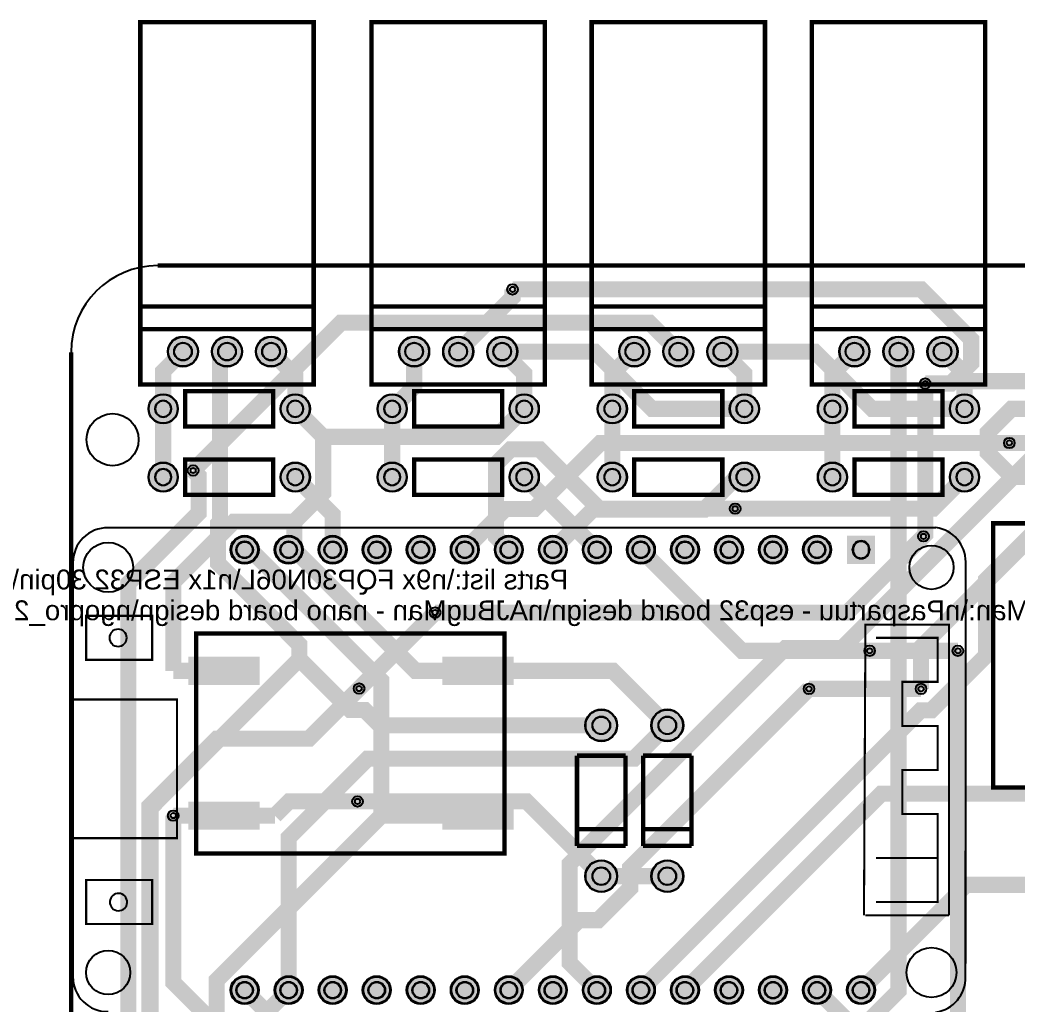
# Model space of a CAD drawing. Header units: millimetres. Extents: x -129 to 154, y 15 to 100.
# Drawn here: x 10.3 to 67.9, y 43.2 to 100 of the extents above; entities that cross this region are included whole.
import ezdxf

# ---------------------------------------------------------------- set-up
doc = ezdxf.new("R2010")
doc.units = ezdxf.units.MM
for name, color, linetype, true_color in [('BoardOutLine', 7, 'Continuous', 0xff00ff), ('BottomLayer', 7, 'Continuous', 0x0000ff), ('BottomSolderMaskLayer', 7, 'Continuous', 0xaa00ff), ('Hole', 7, 'Continuous', 0x222222), ('Multi-Layer', 7, 'Continuous', 0xc0c0c0), ('TopLayer', 7, 'Continuous', 0xff0000), ('TopPasteMaskLayer', 7, 'Continuous', 0x808080), ('TopSilkLayer', 7, 'Continuous', 0xffcc00), ('TopSolderMaskLayer', 7, 'Continuous', 0x800080)]:
    doc.layers.add(name, color=color, linetype=linetype, true_color=true_color)
doc.styles.get("Standard").update_dxf_attribs({"font": 'arial.ttf'})

msp = doc.modelspace()

# ---------------------------------------------------------------- hatches: boundary and pattern name
at = {"layer": 'BottomSolderMaskLayer'}
for points in [[(18.81, 80.899, 1), (20.56, 80.899, 1)], [(21.35, 80.899, 1), (23.1, 80.899, 1)], [(23.89, 80.899, 1), (25.64, 80.899, 1)], [(32.145, 80.899, 1), (33.895, 80.899, 1)], [(34.685, 80.899, 1), (36.435, 80.899, 1)], [(37.225, 80.899, 1), (38.975, 80.899, 1)], [(44.845, 80.899, 1), (46.595, 80.899, 1)], [(47.385, 80.899, 1), (49.135, 80.899, 1)], [(49.925, 80.899, 1), (51.676, 80.899, 1)], [(57.545, 80.899, 1), (59.296, 80.899, 1)], [(60.085, 80.899, 1), (61.836, 80.899, 1)], [(62.625, 80.899, 1), (64.376, 80.899, 1)], [(17.691, 77.597, 1), (19.393, 77.597, 1)], [(25.311, 77.597, 1), (27.013, 77.597, 1)], [(30.899, 77.597, 1), (32.601, 77.597, 1)], [(38.519, 77.597, 1), (40.221, 77.597, 1)], [(43.599, 77.597, 1), (45.301, 77.597, 1)], [(51.219, 77.597, 1), (52.921, 77.597, 1)], [(56.299, 77.597, 1), (58.001, 77.597, 1)], [(63.919, 77.597, 1), (65.621, 77.597, 1)], [(17.691, 73.66, 1), (19.393, 73.66, 1)], [(25.311, 73.66, 1), (27.013, 73.66, 1)], [(30.899, 73.66, 1), (32.601, 73.66, 1)], [(38.519, 73.66, 1), (40.221, 73.66, 1)], [(43.599, 73.66, 1), (45.301, 73.66, 1)], [(51.219, 73.66, 1), (52.921, 73.66, 1)], [(56.299, 73.66, 1), (58.001, 73.66, 1)], [(63.919, 73.66, 1), (65.621, 73.66, 1)], [(22.428, 69.469, 1), (24.054, 69.469, 1)], [(24.969, 69.469, 1), (26.594, 69.469, 1)], [(27.509, 69.469, 1), (29.134, 69.469, 1)], [(30.049, 69.469, 1), (31.674, 69.469, 1)], [(32.589, 69.469, 1), (34.214, 69.469, 1)], [(35.129, 69.469, 1), (36.754, 69.469, 1)], [(37.669, 69.469, 1), (39.294, 69.469, 1)], [(40.209, 69.469, 1), (41.834, 69.469, 1)], [(42.749, 69.469, 1), (44.374, 69.469, 1)], [(45.289, 69.469, 1), (46.914, 69.469, 1)], [(47.829, 69.469, 1), (49.454, 69.469, 1)], [(50.369, 69.469, 1), (51.994, 69.469, 1)], [(52.909, 69.469, 1), (54.534, 69.469, 1)], [(55.449, 69.469, 1), (57.074, 69.469, 1)], [(59.614, 70.282), (59.614, 68.656), (57.989, 68.656), (57.989, 70.282)], [(42.89, 59.341, 1), (44.74, 59.341, 1)], [(46.7, 59.341, 1), (48.55, 59.341, 1)], [(42.89, 50.641, 1), (44.74, 50.641, 1)], [(46.7, 50.641, 1), (48.55, 50.641, 1)], [(22.428, 44.069, 1), (24.054, 44.069, 1)], [(24.969, 44.069, 1), (26.594, 44.069, 1)], [(27.509, 44.069, 1), (29.134, 44.069, 1)], [(30.049, 44.069, 1), (31.674, 44.069, 1)], [(32.589, 44.069, 1), (34.214, 44.069, 1)], [(35.129, 44.069, 1), (36.754, 44.069, 1)], [(37.669, 44.069, 1), (39.294, 44.069, 1)], [(40.209, 44.069, 1), (41.834, 44.069, 1)], [(42.749, 44.069, 1), (44.374, 44.069, 1)], [(45.289, 44.069, 1), (46.914, 44.069, 1)], [(47.829, 44.069, 1), (49.454, 44.069, 1)], [(50.369, 44.069, 1), (51.994, 44.069, 1)], [(52.909, 44.069, 1), (54.534, 44.069, 1)], [(55.449, 44.069, 1), (57.074, 44.069, 1)], [(57.989, 44.069, 1), (59.614, 44.069, 1)]]:
    msp.add_hatch(color=256, dxfattribs=at).paths.add_polyline_path(points)
at = {"layer": 'Multi-Layer'}
for points in [[(18.835, 80.899, 1), (20.535, 80.899, 1)], [(21.375, 80.899, 1), (23.075, 80.899, 1)], [(23.915, 80.899, 1), (25.615, 80.899, 1)], [(32.17, 80.899, 1), (33.87, 80.899, 1)], [(34.71, 80.899, 1), (36.41, 80.899, 1)], [(37.25, 80.899, 1), (38.95, 80.899, 1)], [(44.87, 80.899, 1), (46.57, 80.899, 1)], [(47.41, 80.899, 1), (49.11, 80.899, 1)], [(49.95, 80.899, 1), (51.65, 80.899, 1)], [(57.57, 80.899, 1), (59.27, 80.899, 1)], [(60.11, 80.899, 1), (61.81, 80.899, 1)], [(62.65, 80.899, 1), (64.35, 80.899, 1)], [(17.717, 77.597, 1), (19.368, 77.597, 1)], [(25.337, 77.597, 1), (26.988, 77.597, 1)], [(30.925, 77.597, 1), (32.576, 77.597, 1)], [(38.545, 77.597, 1), (40.196, 77.597, 1)], [(43.625, 77.597, 1), (45.276, 77.597, 1)], [(51.245, 77.597, 1), (52.896, 77.597, 1)], [(56.325, 77.597, 1), (57.976, 77.597, 1)], [(63.945, 77.597, 1), (65.596, 77.597, 1)], [(17.717, 73.66, 1), (19.368, 73.66, 1)], [(25.337, 73.66, 1), (26.988, 73.66, 1)], [(30.925, 73.66, 1), (32.576, 73.66, 1)], [(38.545, 73.66, 1), (40.196, 73.66, 1)], [(43.625, 73.66, 1), (45.276, 73.66, 1)], [(51.245, 73.66, 1), (52.896, 73.66, 1)], [(56.325, 73.66, 1), (57.976, 73.66, 1)], [(63.945, 73.66, 1), (65.596, 73.66, 1)], [(22.479, 69.469, 1), (24.003, 69.469, 1)], [(25.019, 69.469, 1), (26.543, 69.469, 1)], [(27.559, 69.469, 1), (29.083, 69.469, 1)], [(30.099, 69.469, 1), (31.623, 69.469, 1)], [(32.639, 69.469, 1), (34.163, 69.469, 1)], [(35.179, 69.469, 1), (36.703, 69.469, 1)], [(37.719, 69.469, 1), (39.243, 69.469, 1)], [(40.259, 69.469, 1), (41.783, 69.469, 1)], [(42.799, 69.469, 1), (44.323, 69.469, 1)], [(45.339, 69.469, 1), (46.863, 69.469, 1)], [(47.879, 69.469, 1), (49.403, 69.469, 1)], [(50.419, 69.469, 1), (51.943, 69.469, 1)], [(52.959, 69.469, 1), (54.483, 69.469, 1)], [(55.499, 69.469, 1), (57.023, 69.469, 1)], [(59.563, 70.231), (59.563, 68.707), (58.039, 68.707), (58.039, 70.231)], [(42.915, 59.341, 1), (44.715, 59.341, 1)], [(46.725, 59.341, 1), (48.525, 59.341, 1)], [(42.915, 50.641, 1), (44.715, 50.641, 1)], [(46.725, 50.641, 1), (48.525, 50.641, 1)], [(22.479, 44.069, 1), (24.003, 44.069, 1)], [(25.019, 44.069, 1), (26.543, 44.069, 1)], [(27.559, 44.069, 1), (29.083, 44.069, 1)], [(30.099, 44.069, 1), (31.623, 44.069, 1)], [(32.639, 44.069, 1), (34.163, 44.069, 1)], [(35.179, 44.069, 1), (36.703, 44.069, 1)], [(37.719, 44.069, 1), (39.243, 44.069, 1)], [(40.259, 44.069, 1), (41.783, 44.069, 1)], [(42.799, 44.069, 1), (44.323, 44.069, 1)], [(45.339, 44.069, 1), (46.863, 44.069, 1)], [(47.879, 44.069, 1), (49.403, 44.069, 1)], [(50.419, 44.069, 1), (51.943, 44.069, 1)], [(52.959, 44.069, 1), (54.483, 44.069, 1)], [(55.499, 44.069, 1), (57.023, 44.069, 1)], [(58.039, 44.069, 1), (59.563, 44.069, 1)]]:
    msp.add_hatch(color=256, dxfattribs=at).paths.add_polyline_path(points)
at = {"layer": 'TopLayer'}
for points in [[(20.053, 63.246), (24.053, 63.246), (24.053, 61.722), (20.053, 61.722)], [(34.703, 63.246), (38.703, 63.246), (38.703, 61.722), (34.703, 61.722)], [(20.053, 54.896), (24.053, 54.896), (24.053, 53.372), (20.053, 53.372)], [(34.703, 54.896), (38.703, 54.896), (38.703, 53.372), (34.703, 53.372)]]:
    msp.add_hatch(color=256, dxfattribs=at).paths.add_polyline_path(points)
at = {"layer": 'TopPasteMaskLayer'}
for points in [[(20.053, 63.246), (24.053, 63.246), (24.053, 61.722), (20.053, 61.722)], [(34.703, 63.246), (38.703, 63.246), (38.703, 61.722), (34.703, 61.722)], [(20.053, 54.896), (24.053, 54.896), (24.053, 53.372), (20.053, 53.372)], [(34.703, 54.896), (38.703, 54.896), (38.703, 53.372), (34.703, 53.372)]]:
    msp.add_hatch(color=256, dxfattribs=at).paths.add_polyline_path(points)
at = {"layer": 'TopSolderMaskLayer'}
for points in [[(18.81, 80.899, 1), (20.56, 80.899, 1)], [(21.35, 80.899, 1), (23.1, 80.899, 1)], [(23.89, 80.899, 1), (25.64, 80.899, 1)], [(32.145, 80.899, 1), (33.895, 80.899, 1)], [(34.685, 80.899, 1), (36.435, 80.899, 1)], [(37.225, 80.899, 1), (38.975, 80.899, 1)], [(44.845, 80.899, 1), (46.595, 80.899, 1)], [(47.385, 80.899, 1), (49.135, 80.899, 1)], [(49.925, 80.899, 1), (51.676, 80.899, 1)], [(57.545, 80.899, 1), (59.296, 80.899, 1)], [(60.085, 80.899, 1), (61.836, 80.899, 1)], [(62.625, 80.899, 1), (64.376, 80.899, 1)], [(17.691, 77.597, 1), (19.393, 77.597, 1)], [(25.311, 77.597, 1), (27.013, 77.597, 1)], [(30.899, 77.597, 1), (32.601, 77.597, 1)], [(38.519, 77.597, 1), (40.221, 77.597, 1)], [(43.599, 77.597, 1), (45.301, 77.597, 1)], [(51.219, 77.597, 1), (52.921, 77.597, 1)], [(56.299, 77.597, 1), (58.001, 77.597, 1)], [(63.919, 77.597, 1), (65.621, 77.597, 1)], [(17.691, 73.66, 1), (19.393, 73.66, 1)], [(25.311, 73.66, 1), (27.013, 73.66, 1)], [(30.899, 73.66, 1), (32.601, 73.66, 1)], [(38.519, 73.66, 1), (40.221, 73.66, 1)], [(43.599, 73.66, 1), (45.301, 73.66, 1)], [(51.219, 73.66, 1), (52.921, 73.66, 1)], [(56.299, 73.66, 1), (58.001, 73.66, 1)], [(63.919, 73.66, 1), (65.621, 73.66, 1)], [(22.428, 69.469, 1), (24.054, 69.469, 1)], [(24.969, 69.469, 1), (26.594, 69.469, 1)], [(27.509, 69.469, 1), (29.134, 69.469, 1)], [(30.049, 69.469, 1), (31.674, 69.469, 1)], [(32.589, 69.469, 1), (34.214, 69.469, 1)], [(35.129, 69.469, 1), (36.754, 69.469, 1)], [(37.669, 69.469, 1), (39.294, 69.469, 1)], [(40.209, 69.469, 1), (41.834, 69.469, 1)], [(42.749, 69.469, 1), (44.374, 69.469, 1)], [(45.289, 69.469, 1), (46.914, 69.469, 1)], [(47.829, 69.469, 1), (49.454, 69.469, 1)], [(50.369, 69.469, 1), (51.994, 69.469, 1)], [(52.909, 69.469, 1), (54.534, 69.469, 1)], [(55.449, 69.469, 1), (57.074, 69.469, 1)], [(59.614, 70.282), (59.614, 68.656), (57.989, 68.656), (57.989, 70.282)], [(20.002, 63.297), (24.104, 63.297), (24.104, 61.671), (20.002, 61.671)], [(34.652, 63.297), (38.754, 63.297), (38.754, 61.671), (34.652, 61.671)], [(42.89, 59.341, 1), (44.74, 59.341, 1)], [(46.7, 59.341, 1), (48.55, 59.341, 1)], [(20.002, 54.947), (24.104, 54.947), (24.104, 53.321), (20.002, 53.321)], [(34.652, 54.947), (38.754, 54.947), (38.754, 53.321), (34.652, 53.321)], [(42.89, 50.641, 1), (44.74, 50.641, 1)], [(46.7, 50.641, 1), (48.55, 50.641, 1)], [(22.428, 44.069, 1), (24.054, 44.069, 1)], [(24.969, 44.069, 1), (26.594, 44.069, 1)], [(27.509, 44.069, 1), (29.134, 44.069, 1)], [(30.049, 44.069, 1), (31.674, 44.069, 1)], [(32.589, 44.069, 1), (34.214, 44.069, 1)], [(35.129, 44.069, 1), (36.754, 44.069, 1)], [(37.669, 44.069, 1), (39.294, 44.069, 1)], [(40.209, 44.069, 1), (41.834, 44.069, 1)], [(42.749, 44.069, 1), (44.374, 44.069, 1)], [(45.289, 44.069, 1), (46.914, 44.069, 1)], [(47.829, 44.069, 1), (49.454, 44.069, 1)], [(50.369, 44.069, 1), (51.994, 44.069, 1)], [(52.909, 44.069, 1), (54.534, 44.069, 1)], [(55.449, 44.069, 1), (57.074, 44.069, 1)], [(57.989, 44.069, 1), (59.614, 44.069, 1)]]:
    msp.add_hatch(color=256, dxfattribs=at).paths.add_polyline_path(points)

# ---------------------------------------------------------------- linework, layer by layer
at = {"layer": 'BoardOutLine', "const_width": 0.254}
for points in [[(18.23, 85.859), (125.73, 85.859)], [(13.23, 19.859), (13.23, 80.859)]]:
    msp.add_lwpolyline(points, dxfattribs=at)
at = {"layer": 'BoardOutLine'}
msp.add_arc((18.23, 80.859), 5, 90, 180, dxfattribs=at)
at = {"layer": 'BottomLayer', "const_width": 0.93}
for points in [[(35.56, 80.899), (38.697, 84.036), (38.697, 84.486)], [(19.685, 80.899), (18.542, 79.756), (18.542, 77.597)], [(26.401, 63.16), (26.401, 63.994), (21.706, 68.69), (21.706, 70.961), (21.823, 71.079), (21.823, 80.497), (22.225, 80.899)], [(24.765, 80.899), (26.162, 79.502), (26.162, 77.597)], [(38.1, 80.899), (39.37, 79.629), (39.37, 77.597)], [(45.72, 80.899), (44.45, 79.629), (44.45, 77.597)], [(60.96, 80.899), (60.96, 44.018), (59.247, 42.305), (55.812, 42.305), (46.863, 33.355), (46.863, 31.845)], [(50.8, 80.899), (52.07, 79.629), (52.07, 77.597)], [(58.42, 80.899), (57.15, 79.629), (57.15, 77.597)], [(63.5, 80.899), (64.77, 79.629), (64.77, 79.19)], [(76.2, 80.899), (74.491, 79.19), (64.77, 79.19)], [(62.505, 79.056), (62.505, 70.342), (62.403, 70.241)], [(64.77, 79.19), (64.77, 77.597)], [(31.75, 73.66), (31.75, 77.597)], [(44.45, 73.66), (44.45, 77.597)], [(57.15, 73.66), (57.15, 77.597)], [(69.85, 73.66), (67.529, 73.66), (66.103, 75.086), (66.103, 76.223), (67.478, 77.597), (69.85, 77.597)], [(77.47, 73.66), (75.502, 75.629), (67.358, 75.629)], [(38.481, 69.469), (37.736, 70.215), (37.736, 74.407), (38.591, 75.262), (40.263, 75.262), (43.688, 71.837), (51.538, 71.837)], [(33.628, 20.32), (23.642, 20.32), (18.528, 25.434), (18.528, 36.234), (16.533, 38.229), (16.533, 67.53), (20.592, 71.589), (20.592, 73.724), (20.274, 74.042)], [(28.321, 69.469), (28.321, 71.501), (26.162, 73.66)], [(39.37, 73.66), (43.561, 69.469), (43.561, 69.469)], [(62.261, 61.444), (62.261, 63.849), (69.824, 71.413), (87.923, 71.413), (90.17, 73.66)], [(46.101, 69.469), (51.928, 63.642), (59.301, 63.642)], [(29.842, 61.462), (34.226, 65.846)], [(70.231, 36.322), (68.486, 36.322), (64.389, 40.419), (64.389, 63.642)], [(24.023, 22.225), (20.379, 25.869), (20.379, 37.809), (17.809, 40.379), (17.809, 54.567), (26.401, 63.16)], [(26.401, 63.16), (29.332, 60.23), (30.166, 60.23), (31.054, 59.341), (43.815, 59.341)], [(38.481, 44.069), (42.516, 48.104), (43.635, 48.104), (45.482, 49.951), (45.482, 51.13), (55.796, 61.444)], [(25.781, 44.069), (25.781, 52.861), (30.34, 57.42), (45.704, 57.42), (47.625, 59.341)], [(43.815, 50.641), (39.502, 54.954), (29.754, 54.954)], [(26.523, 37.114), (19.123, 44.515), (19.123, 54.134)], [(23.241, 44.069), (33.725, 33.585)]]:
    msp.add_lwpolyline(points, dxfattribs=at)
at = {"layer": 'BottomSolderMaskLayer'}
for points in [[(18.545, 78.068), (18.539, 78.068)], [(26.165, 78.068), (26.159, 78.068)], [(31.753, 78.068), (31.747, 78.068)], [(39.373, 78.068), (39.367, 78.068)], [(44.453, 78.068), (44.447, 78.068)], [(52.073, 78.068), (52.067, 78.068)], [(57.153, 78.068), (57.147, 78.068)], [(64.773, 78.068), (64.768, 78.068)], [(18.545, 77.126), (18.539, 77.126)], [(26.165, 77.126), (26.159, 77.126)], [(31.753, 77.126), (31.747, 77.126)], [(39.373, 77.126), (39.367, 77.126)], [(44.453, 77.126), (44.447, 77.126)], [(52.073, 77.126), (52.067, 77.126)], [(57.153, 77.126), (57.147, 77.126)], [(64.773, 77.126), (64.768, 77.126)], [(18.545, 74.131), (18.539, 74.131)], [(26.165, 74.131), (26.159, 74.131)], [(31.753, 74.131), (31.747, 74.131)], [(39.373, 74.131), (39.367, 74.131)], [(44.453, 74.131), (44.447, 74.131)], [(52.073, 74.131), (52.067, 74.131)], [(57.153, 74.131), (57.147, 74.131)], [(64.773, 74.131), (64.768, 74.131)], [(18.545, 73.189), (18.539, 73.189)], [(26.165, 73.189), (26.159, 73.189)], [(31.753, 73.189), (31.747, 73.189)], [(39.373, 73.189), (39.367, 73.189)], [(44.453, 73.189), (44.447, 73.189)], [(52.073, 73.189), (52.067, 73.189)], [(57.153, 73.189), (57.147, 73.189)], [(64.773, 73.189), (64.768, 73.189)], [(58.314, 69.445), (58.314, 69.494)], [(59.289, 69.445), (59.289, 69.494)]]:
    msp.add_lwpolyline(points, close=True, dxfattribs=at)
for centre, radius in [((19.685, 80.899), 0.875), ((22.225, 80.899), 0.875), ((24.765, 80.899), 0.875), ((33.02, 80.899), 0.875), ((35.56, 80.899), 0.875), ((38.1, 80.899), 0.875), ((45.72, 80.899), 0.875), ((48.26, 80.899), 0.875), ((50.8, 80.899), 0.875), ((58.42, 80.899), 0.875), ((60.96, 80.899), 0.875), ((63.5, 80.899), 0.875), ((19.685, 80.899), 0.515), ((22.225, 80.899), 0.515), ((24.765, 80.899), 0.515), ((33.02, 80.899), 0.515), ((35.56, 80.899), 0.515), ((38.1, 80.899), 0.515), ((45.72, 80.899), 0.515), ((48.26, 80.899), 0.515), ((50.8, 80.899), 0.515), ((58.42, 80.899), 0.515), ((60.96, 80.899), 0.515), ((63.5, 80.899), 0.515), ((18.542, 77.597), 0.851), ((26.162, 77.597), 0.851), ((31.75, 77.597), 0.851), ((39.37, 77.597), 0.851), ((44.45, 77.597), 0.851), ((52.07, 77.597), 0.851), ((57.15, 77.597), 0.851), ((64.77, 77.597), 0.851), ((18.542, 73.66), 0.851), ((26.162, 73.66), 0.851), ((31.75, 73.66), 0.851), ((39.37, 73.66), 0.851), ((44.45, 73.66), 0.851), ((52.07, 73.66), 0.851), ((57.15, 73.66), 0.851), ((64.77, 73.66), 0.851), ((23.241, 69.469), 0.813), ((25.781, 69.469), 0.813), ((28.321, 69.469), 0.813), ((30.861, 69.469), 0.813), ((33.401, 69.469), 0.813), ((35.941, 69.469), 0.813), ((38.481, 69.469), 0.813), ((41.021, 69.469), 0.813), ((43.561, 69.469), 0.813), ((46.101, 69.469), 0.813), ((48.641, 69.469), 0.813), ((51.181, 69.469), 0.813), ((53.721, 69.469), 0.813), ((56.261, 69.469), 0.813), ((23.241, 69.469), 0.488), ((25.781, 69.469), 0.488), ((28.321, 69.469), 0.488), ((30.861, 69.469), 0.488), ((33.401, 69.469), 0.488), ((35.941, 69.469), 0.488), ((38.481, 69.469), 0.488), ((41.021, 69.469), 0.488), ((43.561, 69.469), 0.488), ((46.101, 69.469), 0.488), ((48.641, 69.469), 0.488), ((51.181, 69.469), 0.488), ((53.721, 69.469), 0.488), ((56.261, 69.469), 0.488), ((43.815, 59.341), 0.925), ((47.625, 59.341), 0.925), ((43.815, 59.341), 0.514), ((47.625, 59.341), 0.514), ((43.815, 50.641), 0.925), ((47.625, 50.641), 0.925), ((43.815, 50.641), 0.514), ((47.625, 50.641), 0.514), ((23.241, 44.069), 0.813), ((23.241, 44.069), 0.488), ((25.781, 44.069), 0.813), ((25.781, 44.069), 0.488), ((28.321, 44.069), 0.813), ((28.321, 44.069), 0.488), ((30.861, 44.069), 0.813), ((30.861, 44.069), 0.488), ((33.401, 44.069), 0.813), ((33.401, 44.069), 0.488), ((35.941, 44.069), 0.813), ((35.941, 44.069), 0.488), ((38.481, 44.069), 0.813), ((38.481, 44.069), 0.488), ((41.021, 44.069), 0.813), ((41.021, 44.069), 0.488), ((43.561, 44.069), 0.813), ((43.561, 44.069), 0.488), ((46.101, 44.069), 0.813), ((46.101, 44.069), 0.488), ((48.641, 44.069), 0.813), ((48.641, 44.069), 0.488), ((51.181, 44.069), 0.813), ((51.181, 44.069), 0.488), ((53.721, 44.069), 0.813), ((53.721, 44.069), 0.488), ((56.261, 44.069), 0.813), ((56.261, 44.069), 0.488), ((58.801, 44.069), 0.813), ((58.801, 44.069), 0.488)]:
    msp.add_circle(centre, radius, dxfattribs=at)
for centre, radius, start, end in [((18.539, 77.597), 0.471, 90, 270), ((18.545, 77.597), 0.471, 270, 90), ((26.159, 77.597), 0.471, 90, 270), ((26.165, 77.597), 0.471, 270, 90), ((31.747, 77.597), 0.471, 90, 270), ((31.753, 77.597), 0.471, 270, 90), ((39.367, 77.597), 0.471, 90, 270), ((39.373, 77.597), 0.471, 270, 90), ((44.447, 77.597), 0.471, 90, 270), ((44.453, 77.597), 0.471, 270, 90), ((52.067, 77.597), 0.471, 90, 270), ((52.073, 77.597), 0.471, 270, 90), ((57.147, 77.597), 0.471, 90, 270), ((57.153, 77.597), 0.471, 270, 90), ((64.768, 77.597), 0.471, 90, 270), ((64.773, 77.597), 0.471, 270, 90), ((18.539, 73.66), 0.471, 90, 270), ((18.545, 73.66), 0.471, 270, 90), ((26.159, 73.66), 0.471, 90, 270), ((26.165, 73.66), 0.471, 270, 90), ((31.747, 73.66), 0.471, 90, 270), ((31.753, 73.66), 0.471, 270, 90), ((39.367, 73.66), 0.471, 90, 270), ((39.373, 73.66), 0.471, 270, 90), ((44.447, 73.66), 0.471, 90, 270), ((44.453, 73.66), 0.471, 270, 90), ((52.067, 73.66), 0.471, 90, 270), ((52.073, 73.66), 0.471, 270, 90), ((57.147, 73.66), 0.471, 90, 270), ((57.153, 73.66), 0.471, 270, 90), ((64.768, 73.66), 0.471, 90, 270), ((64.773, 73.66), 0.471, 270, 90), ((58.801, 69.494), 0.488, 360, 540), ((58.801, 69.445), 0.488, 540, 360)]:
    msp.add_arc(centre, radius, start, end, dxfattribs=at)
at = {"layer": 'Hole'}
for centre in [(38.697, 84.486), (62.505, 79.056), (67.358, 75.629), (20.274, 74.042), (51.538, 71.837), (62.403, 70.241), (34.226, 65.846), (59.301, 63.642), (64.389, 63.642), (29.842, 61.462), (55.796, 61.444), (62.261, 61.444), (29.754, 54.954), (19.123, 54.134)]:
    msp.add_circle(centre, 0.153, dxfattribs=at)
at = {"layer": 'Multi-Layer'}
for points in [[(18.545, 78.054), (18.539, 78.054)], [(26.165, 78.054), (26.16, 78.054)], [(31.753, 78.054), (31.748, 78.054)], [(39.373, 78.054), (39.368, 78.054)], [(44.453, 78.054), (44.448, 78.054)], [(52.073, 78.054), (52.068, 78.054)], [(57.153, 78.054), (57.148, 78.054)], [(64.773, 78.054), (64.768, 78.054)], [(18.545, 77.14), (18.539, 77.14)], [(26.165, 77.14), (26.16, 77.14)], [(31.753, 77.14), (31.748, 77.14)], [(39.373, 77.14), (39.368, 77.14)], [(44.453, 77.14), (44.448, 77.14)], [(52.073, 77.14), (52.068, 77.14)], [(57.153, 77.14), (57.148, 77.14)], [(64.773, 77.14), (64.768, 77.14)], [(18.545, 74.117), (18.539, 74.117)], [(26.165, 74.117), (26.16, 74.117)], [(31.753, 74.117), (31.748, 74.117)], [(39.373, 74.117), (39.368, 74.117)], [(44.453, 74.117), (44.448, 74.117)], [(52.073, 74.117), (52.068, 74.117)], [(57.153, 74.117), (57.148, 74.117)], [(64.773, 74.117), (64.768, 74.117)], [(18.545, 73.203), (18.539, 73.203)], [(26.165, 73.203), (26.16, 73.203)], [(31.753, 73.203), (31.748, 73.203)], [(39.373, 73.203), (39.368, 73.203)], [(44.453, 73.203), (44.448, 73.203)], [(52.073, 73.203), (52.068, 73.203)], [(57.153, 73.203), (57.148, 73.203)], [(64.773, 73.203), (64.768, 73.203)], [(58.344, 69.447), (58.344, 69.492)], [(59.259, 69.447), (59.259, 69.492)]]:
    msp.add_lwpolyline(points, close=True, dxfattribs=at)
for centre, radius in [((38.697, 84.486), 0.305), ((19.685, 80.899), 0.85), ((19.685, 80.899), 0.5), ((22.225, 80.899), 0.85), ((22.225, 80.899), 0.5), ((24.765, 80.899), 0.85), ((24.765, 80.899), 0.5), ((33.02, 80.899), 0.85), ((33.02, 80.899), 0.5), ((35.56, 80.899), 0.85), ((35.56, 80.899), 0.5), ((38.1, 80.899), 0.85), ((38.1, 80.899), 0.5), ((45.72, 80.899), 0.85), ((45.72, 80.899), 0.5), ((48.26, 80.899), 0.85), ((48.26, 80.899), 0.5), ((50.8, 80.899), 0.85), ((50.8, 80.899), 0.5), ((58.42, 80.899), 0.85), ((58.42, 80.899), 0.5), ((60.96, 80.899), 0.85), ((60.96, 80.899), 0.5), ((63.5, 80.899), 0.85), ((63.5, 80.899), 0.5), ((62.505, 79.056), 0.305), ((18.542, 77.597), 0.826), ((26.162, 77.597), 0.826), ((31.75, 77.597), 0.826), ((39.37, 77.597), 0.826), ((44.45, 77.597), 0.826), ((52.07, 77.597), 0.826), ((57.15, 77.597), 0.826), ((64.77, 77.597), 0.826), ((15.621, 75.819), 1.5), ((67.358, 75.629), 0.305), ((18.542, 73.66), 0.826), ((20.274, 74.042), 0.305), ((26.162, 73.66), 0.826), ((31.75, 73.66), 0.826), ((39.37, 73.66), 0.826), ((44.45, 73.66), 0.826), ((52.07, 73.66), 0.826), ((57.15, 73.66), 0.826), ((64.77, 73.66), 0.826), ((51.538, 71.837), 0.305), ((62.403, 70.241), 0.305), ((23.241, 69.469), 0.762), ((23.241, 69.469), 0.457), ((25.781, 69.469), 0.762), ((25.781, 69.469), 0.457), ((28.321, 69.469), 0.762), ((28.321, 69.469), 0.457), ((30.861, 69.469), 0.762), ((30.861, 69.469), 0.457), ((33.401, 69.469), 0.762), ((33.401, 69.469), 0.457), ((35.941, 69.469), 0.762), ((35.941, 69.469), 0.457), ((38.481, 69.469), 0.762), ((38.481, 69.469), 0.457), ((41.021, 69.469), 0.762), ((41.021, 69.469), 0.457), ((43.561, 69.469), 0.762), ((43.561, 69.469), 0.457), ((46.101, 69.469), 0.762), ((46.101, 69.469), 0.457), ((48.641, 69.469), 0.762), ((48.641, 69.469), 0.457), ((51.181, 69.469), 0.762), ((51.181, 69.469), 0.457), ((53.721, 69.469), 0.762), ((53.721, 69.469), 0.457), ((56.261, 69.469), 0.762), ((56.261, 69.469), 0.457), ((34.226, 65.846), 0.305), ((59.301, 63.642), 0.305), ((64.389, 63.642), 0.305), ((29.842, 61.462), 0.305), ((55.796, 61.444), 0.305), ((62.261, 61.444), 0.305), ((43.815, 59.341), 0.9), ((47.625, 59.341), 0.9), ((43.815, 59.341), 0.5), ((47.625, 59.341), 0.5), ((29.754, 54.954), 0.305), ((19.123, 54.134), 0.305), ((43.815, 50.641), 0.9), ((47.625, 50.641), 0.9), ((43.815, 50.641), 0.5), ((47.625, 50.641), 0.5), ((23.241, 44.069), 0.762), ((23.241, 44.069), 0.457), ((25.781, 44.069), 0.762), ((25.781, 44.069), 0.457), ((28.321, 44.069), 0.762), ((28.321, 44.069), 0.457), ((30.861, 44.069), 0.762), ((30.861, 44.069), 0.457), ((33.401, 44.069), 0.762), ((33.401, 44.069), 0.457), ((35.941, 44.069), 0.762), ((35.941, 44.069), 0.457), ((38.481, 44.069), 0.762), ((38.481, 44.069), 0.457), ((41.021, 44.069), 0.762), ((41.021, 44.069), 0.457), ((43.561, 44.069), 0.762), ((43.561, 44.069), 0.457), ((46.101, 44.069), 0.762), ((46.101, 44.069), 0.457), ((48.641, 44.069), 0.762), ((48.641, 44.069), 0.457), ((51.181, 44.069), 0.762), ((51.181, 44.069), 0.457), ((53.721, 44.069), 0.762), ((53.721, 44.069), 0.457), ((56.261, 44.069), 0.762), ((56.261, 44.069), 0.457), ((58.801, 44.069), 0.762), ((58.801, 44.069), 0.457)]:
    msp.add_circle(centre, radius, dxfattribs=at)
for centre, start, end in [((18.539, 77.597), 90, 270), ((18.545, 77.597), 270, 90), ((26.16, 77.597), 90, 270), ((26.165, 77.597), 270, 90), ((31.748, 77.597), 90, 270), ((31.753, 77.597), 270, 90), ((39.368, 77.597), 90, 270), ((39.373, 77.597), 270, 90), ((44.448, 77.597), 90, 270), ((44.453, 77.597), 270, 90), ((52.068, 77.597), 90, 270), ((52.073, 77.597), 270, 90), ((57.148, 77.597), 90, 270), ((57.153, 77.597), 270, 90), ((64.768, 77.597), 90, 270), ((64.773, 77.597), 270, 90), ((18.539, 73.66), 90, 270), ((18.545, 73.66), 270, 90), ((26.16, 73.66), 90, 270), ((26.165, 73.66), 270, 90), ((31.748, 73.66), 90, 270), ((31.753, 73.66), 270, 90), ((39.368, 73.66), 90, 270), ((39.373, 73.66), 270, 90), ((44.448, 73.66), 90, 270), ((44.453, 73.66), 270, 90), ((52.068, 73.66), 90, 270), ((52.073, 73.66), 270, 90), ((57.148, 73.66), 90, 270), ((57.153, 73.66), 270, 90), ((64.768, 73.66), 90, 270), ((64.773, 73.66), 270, 90), ((58.801, 69.492), 360, 540), ((58.801, 69.447), 540, 360)]:
    msp.add_arc(centre, 0.457, start, end, dxfattribs=at)
at = {"layer": 'TopLayer', "const_width": 0.93}
for points in [[(38.697, 84.486), (62.27, 84.486), (65.153, 81.603), (65.153, 80.231), (63.977, 79.056), (62.505, 79.056)], [(48.26, 80.899), (46.596, 82.564), (28.796, 82.564), (20.274, 74.042)], [(33.02, 80.899), (33.02, 78.867), (31.75, 77.597)], [(52.07, 77.597), (46.736, 77.597), (43.434, 80.899), (38.1, 80.899)], [(64.77, 77.597), (59.436, 77.597), (56.134, 80.899), (50.8, 80.899)], [(18.542, 77.597), (18.542, 73.66)], [(27.774, 75.985), (26.162, 77.597)], [(27.774, 75.985), (37.758, 75.985), (39.37, 77.597)], [(26.111, 71.093), (27.774, 72.756), (27.774, 75.985)], [(67.358, 75.629), (43.766, 75.629), (39.956, 71.819), (38.291, 71.819), (35.941, 69.469)], [(43.561, 44.069), (41.986, 45.645), (41.986, 51.344), (54.433, 63.792), (57.696, 63.792), (69.286, 75.383), (101.148, 75.383), (102.87, 73.66)], [(52.07, 73.66), (51.62, 73.66), (49.74, 71.781), (43.333, 71.781), (41.021, 69.469)], [(46.101, 44.069), (62.245, 60.212), (62.862, 60.212), (66.009, 63.36), (66.009, 67.729), (69.73, 71.449), (113.359, 71.449), (115.57, 73.66)], [(51.538, 71.837), (62.947, 71.837), (64.77, 73.66)], [(58.801, 44.069), (64.877, 50.145), (105.033, 50.145), (128.27, 73.382), (128.27, 73.66)], [(19.123, 62.484), (19.123, 67.594), (22.622, 71.093), (26.111, 71.093)], [(26.111, 69.469), (26.111, 71.093)], [(62.403, 70.241), (58.008, 65.846), (34.226, 65.846)], [(31.125, 54.134), (31.125, 61.92), (23.576, 69.469), (23.241, 69.469)], [(26.111, 69.469), (25.781, 69.469)], [(36.703, 62.484), (33.096, 62.484), (26.111, 69.469)], [(64.389, 63.642), (59.301, 63.642)], [(22.053, 62.484), (19.123, 62.484)], [(47.625, 59.341), (44.482, 62.484), (36.703, 62.484)], [(29.842, 61.462), (26.951, 58.571), (21.638, 58.571), (17.753, 54.686), (17.753, 37.605), (32.841, 22.517), (33.931, 22.517), (36.128, 20.32)], [(62.261, 61.444), (55.796, 61.444)], [(48.641, 44.069), (59.971, 55.399), (82.222, 55.399)], [(24.984, 54.134), (25.804, 54.954), (29.754, 54.954)], [(22.053, 54.134), (19.123, 54.134)], [(31.125, 54.134), (21.627, 44.637), (21.627, 35.482), (33.36, 23.749), (71.668, 23.749)], [(22.053, 54.134), (24.984, 54.134)], [(34.044, 54.134), (31.125, 54.134)], [(36.703, 54.134), (34.044, 54.134)], [(47.625, 50.641), (43.815, 50.641)], [(25.781, 44.069), (24.023, 42.311), (24.023, 35.433)], [(56.261, 44.069), (59.08, 41.251), (59.938, 41.251)]]:
    msp.add_lwpolyline(points, dxfattribs=at)
at = {"layer": 'TopSilkLayer'}
for points, const_width in [([(17.225, 99.899), (27.225, 99.899), (27.225, 82.199), (17.225, 82.199), (17.225, 99.899)], 0.254), ([(30.56, 99.899), (40.56, 99.899), (40.56, 82.199), (30.56, 82.199), (30.56, 99.899)], 0.254), ([(43.26, 99.899), (53.26, 99.899), (53.26, 82.199), (43.26, 82.199), (43.26, 99.899)], 0.254), ([(55.96, 99.899), (65.96, 99.899), (65.96, 82.199), (55.96, 82.199), (55.96, 99.899)], 0.254), ([(17.225, 83.499), (27.225, 83.499), (27.225, 78.999), (17.225, 78.999), (17.225, 83.499)], 0.254), ([(30.56, 83.499), (40.56, 83.499), (40.56, 78.999), (30.56, 78.999), (30.56, 83.499)], 0.254), ([(43.26, 83.499), (53.26, 83.499), (53.26, 78.999), (43.26, 78.999), (43.26, 83.499)], 0.254), ([(55.96, 83.499), (65.96, 83.499), (65.96, 78.999), (55.96, 78.999), (55.96, 83.499)], 0.254), ([(19.812, 78.613), (24.892, 78.613), (24.892, 76.581), (19.812, 76.581), (19.812, 78.613)], 0.254), ([(33.02, 78.613), (38.1, 78.613), (38.1, 76.581), (33.02, 76.581), (33.02, 78.613)], 0.254), ([(45.72, 78.613), (50.8, 78.613), (50.8, 76.581), (45.72, 76.581), (45.72, 78.613)], 0.254), ([(58.42, 78.613), (63.5, 78.613), (63.5, 76.581), (58.42, 76.581), (58.42, 78.613)], 0.254), ([(19.812, 74.676), (24.892, 74.676), (24.892, 72.644), (19.812, 72.644), (19.812, 74.676)], 0.254), ([(33.02, 74.676), (38.1, 74.676), (38.1, 72.644), (33.02, 72.644), (33.02, 74.676)], 0.254), ([(45.72, 74.676), (50.8, 74.676), (50.8, 72.644), (45.72, 72.644), (45.72, 74.676)], 0.254), ([(58.42, 74.676), (63.5, 74.676), (63.5, 72.644), (58.42, 72.644), (58.42, 74.676)], 0.254), ([(94.488, 55.753), (66.421, 55.753), (66.421, 70.993), (94.488, 70.993), (94.488, 55.753)], 0.254), ([(14.097, 65.659), (17.907, 65.659), (17.907, 63.119), (14.097, 63.119), (14.097, 65.659)], 0.12), ([(20.447, 64.643), (38.227, 64.643), (38.227, 51.943), (20.447, 51.943), (20.447, 64.643)], 0.254), ([(17.907, 47.879), (14.097, 47.879), (14.097, 50.419), (17.907, 50.419), (17.907, 47.879)], 0.12)]:
    msp.add_lwpolyline(points, close=True, dxfattribs=dict(at, const_width=const_width))
for points, const_width in [([(63.121, 70.75), (15.367, 70.739)], 0.12), ([(13.335, 68.707), (13.335, 44.831)], 0.12), ([(64.841, 68.769), (64.824, 44.838)], 0.12), ([(58.97, 48.387), (59.055, 65.151), (63.881, 65.151), (63.881, 48.387)], 0.12), ([(59.659, 64.389), (63.215, 64.389), (63.215, 61.849), (61.183, 61.849), (61.183, 59.309), (63.215, 59.309), (63.215, 56.769), (61.183, 56.769), (61.183, 54.229), (63.215, 54.229), (63.215, 49.149), (59.659, 49.149)], 0.12), ([(13.335, 60.833), (19.335, 60.833), (19.335, 52.833), (13.335, 52.833)], 0.12), ([(42.415, 57.591), (45.215, 57.591)], 0.254), ([(42.415, 52.391), (42.415, 57.591)], 0.254), ([(45.215, 52.391), (45.215, 57.591)], 0.254), ([(46.225, 57.591), (49.025, 57.591)], 0.254), ([(46.225, 52.391), (46.225, 57.591)], 0.254), ([(49.025, 52.391), (49.025, 57.591)], 0.254), ([(42.415, 53.35), (45.215, 53.35)], 0.254), ([(46.225, 53.35), (49.025, 53.35)], 0.254), ([(42.415, 52.391), (45.215, 52.391)], 0.254), ([(46.225, 52.391), (49.025, 52.391)], 0.254), ([(63.215, 51.689), (59.659, 51.689)], 0.12), ([(63.881, 48.387), (59.055, 48.387)], 0.12)]:
    msp.add_lwpolyline(points, dxfattribs=dict(at, const_width=const_width))
for centre, radius in [((15.367, 68.453), 1.437), ((62.865, 68.453), 1.27), ((15.367, 45.085), 1.27), ((62.865, 45.085), 1.437)]:
    msp.add_circle(centre, radius, dxfattribs=at)
for centre, radius, start, end in [((15.338, 68.739), 2, 89.25404, 180.91883), ((62.841, 68.769), 2, 0.00011, 81.97097), ((15.944, 64.389), 0.5, 270.32025, 270), ((15.966, 49.149), 0.5, 267.71802, 267.07685), ((15.335, 44.831), 2, 179.99944, 270.90233), ((62.825, 44.777), 2, 278.46384, 1.72376)]:
    msp.add_arc(centre, radius, start, end, dxfattribs=at)
at = {"layer": 'TopSolderMaskLayer'}
for points in [[(18.545, 78.068), (18.539, 78.068)], [(26.165, 78.068), (26.159, 78.068)], [(31.753, 78.068), (31.747, 78.068)], [(39.373, 78.068), (39.367, 78.068)], [(44.453, 78.068), (44.447, 78.068)], [(52.073, 78.068), (52.067, 78.068)], [(57.153, 78.068), (57.147, 78.068)], [(64.773, 78.068), (64.768, 78.068)], [(18.545, 77.126), (18.539, 77.126)], [(26.165, 77.126), (26.159, 77.126)], [(31.753, 77.126), (31.747, 77.126)], [(39.373, 77.126), (39.367, 77.126)], [(44.453, 77.126), (44.447, 77.126)], [(52.073, 77.126), (52.067, 77.126)], [(57.153, 77.126), (57.147, 77.126)], [(64.773, 77.126), (64.768, 77.126)], [(18.545, 74.131), (18.539, 74.131)], [(26.165, 74.131), (26.159, 74.131)], [(31.753, 74.131), (31.747, 74.131)], [(39.373, 74.131), (39.367, 74.131)], [(44.453, 74.131), (44.447, 74.131)], [(52.073, 74.131), (52.067, 74.131)], [(57.153, 74.131), (57.147, 74.131)], [(64.773, 74.131), (64.768, 74.131)], [(18.545, 73.189), (18.539, 73.189)], [(26.165, 73.189), (26.159, 73.189)], [(31.753, 73.189), (31.747, 73.189)], [(39.373, 73.189), (39.367, 73.189)], [(44.453, 73.189), (44.447, 73.189)], [(52.073, 73.189), (52.067, 73.189)], [(57.153, 73.189), (57.147, 73.189)], [(64.773, 73.189), (64.768, 73.189)], [(58.314, 69.445), (58.314, 69.494)], [(59.289, 69.445), (59.289, 69.494)]]:
    msp.add_lwpolyline(points, close=True, dxfattribs=at)
for centre, radius in [((19.685, 80.899), 0.875), ((22.225, 80.899), 0.875), ((24.765, 80.899), 0.875), ((33.02, 80.899), 0.875), ((35.56, 80.899), 0.875), ((38.1, 80.899), 0.875), ((45.72, 80.899), 0.875), ((48.26, 80.899), 0.875), ((50.8, 80.899), 0.875), ((58.42, 80.899), 0.875), ((60.96, 80.899), 0.875), ((63.5, 80.899), 0.875), ((19.685, 80.899), 0.515), ((22.225, 80.899), 0.515), ((24.765, 80.899), 0.515), ((33.02, 80.899), 0.515), ((35.56, 80.899), 0.515), ((38.1, 80.899), 0.515), ((45.72, 80.899), 0.515), ((48.26, 80.899), 0.515), ((50.8, 80.899), 0.515), ((58.42, 80.899), 0.515), ((60.96, 80.899), 0.515), ((63.5, 80.899), 0.515), ((18.542, 77.597), 0.851), ((26.162, 77.597), 0.851), ((31.75, 77.597), 0.851), ((39.37, 77.597), 0.851), ((44.45, 77.597), 0.851), ((52.07, 77.597), 0.851), ((57.15, 77.597), 0.851), ((64.77, 77.597), 0.851), ((18.542, 73.66), 0.851), ((26.162, 73.66), 0.851), ((31.75, 73.66), 0.851), ((39.37, 73.66), 0.851), ((44.45, 73.66), 0.851), ((52.07, 73.66), 0.851), ((57.15, 73.66), 0.851), ((64.77, 73.66), 0.851), ((23.241, 69.469), 0.813), ((25.781, 69.469), 0.813), ((28.321, 69.469), 0.813), ((30.861, 69.469), 0.813), ((33.401, 69.469), 0.813), ((35.941, 69.469), 0.813), ((38.481, 69.469), 0.813), ((41.021, 69.469), 0.813), ((43.561, 69.469), 0.813), ((46.101, 69.469), 0.813), ((48.641, 69.469), 0.813), ((51.181, 69.469), 0.813), ((53.721, 69.469), 0.813), ((56.261, 69.469), 0.813), ((23.241, 69.469), 0.488), ((25.781, 69.469), 0.488), ((28.321, 69.469), 0.488), ((30.861, 69.469), 0.488), ((33.401, 69.469), 0.488), ((35.941, 69.469), 0.488), ((38.481, 69.469), 0.488), ((41.021, 69.469), 0.488), ((43.561, 69.469), 0.488), ((46.101, 69.469), 0.488), ((48.641, 69.469), 0.488), ((51.181, 69.469), 0.488), ((53.721, 69.469), 0.488), ((56.261, 69.469), 0.488), ((43.815, 59.341), 0.925), ((47.625, 59.341), 0.925), ((43.815, 59.341), 0.514), ((47.625, 59.341), 0.514), ((43.815, 50.641), 0.925), ((47.625, 50.641), 0.925), ((43.815, 50.641), 0.514), ((47.625, 50.641), 0.514), ((23.241, 44.069), 0.813), ((23.241, 44.069), 0.488), ((25.781, 44.069), 0.813), ((25.781, 44.069), 0.488), ((28.321, 44.069), 0.813), ((28.321, 44.069), 0.488), ((30.861, 44.069), 0.813), ((30.861, 44.069), 0.488), ((33.401, 44.069), 0.813), ((33.401, 44.069), 0.488), ((35.941, 44.069), 0.813), ((35.941, 44.069), 0.488), ((38.481, 44.069), 0.813), ((38.481, 44.069), 0.488), ((41.021, 44.069), 0.813), ((41.021, 44.069), 0.488), ((43.561, 44.069), 0.813), ((43.561, 44.069), 0.488), ((46.101, 44.069), 0.813), ((46.101, 44.069), 0.488), ((48.641, 44.069), 0.813), ((48.641, 44.069), 0.488), ((51.181, 44.069), 0.813), ((51.181, 44.069), 0.488), ((53.721, 44.069), 0.813), ((53.721, 44.069), 0.488), ((56.261, 44.069), 0.813), ((56.261, 44.069), 0.488), ((58.801, 44.069), 0.813), ((58.801, 44.069), 0.488)]:
    msp.add_circle(centre, radius, dxfattribs=at)
for centre, radius, start, end in [((18.539, 77.597), 0.471, 90, 270), ((18.545, 77.597), 0.471, 270, 90), ((26.159, 77.597), 0.471, 90, 270), ((26.165, 77.597), 0.471, 270, 90), ((31.747, 77.597), 0.471, 90, 270), ((31.753, 77.597), 0.471, 270, 90), ((39.367, 77.597), 0.471, 90, 270), ((39.373, 77.597), 0.471, 270, 90), ((44.447, 77.597), 0.471, 90, 270), ((44.453, 77.597), 0.471, 270, 90), ((52.067, 77.597), 0.471, 90, 270), ((52.073, 77.597), 0.471, 270, 90), ((57.147, 77.597), 0.471, 90, 270), ((57.153, 77.597), 0.471, 270, 90), ((64.768, 77.597), 0.471, 90, 270), ((64.773, 77.597), 0.471, 270, 90), ((18.539, 73.66), 0.471, 90, 270), ((18.545, 73.66), 0.471, 270, 90), ((26.159, 73.66), 0.471, 90, 270), ((26.165, 73.66), 0.471, 270, 90), ((31.747, 73.66), 0.471, 90, 270), ((31.753, 73.66), 0.471, 270, 90), ((39.367, 73.66), 0.471, 90, 270), ((39.373, 73.66), 0.471, 270, 90), ((44.447, 73.66), 0.471, 90, 270), ((44.453, 73.66), 0.471, 270, 90), ((52.067, 73.66), 0.471, 90, 270), ((52.073, 73.66), 0.471, 270, 90), ((57.147, 73.66), 0.471, 90, 270), ((57.153, 73.66), 0.471, 270, 90), ((64.768, 73.66), 0.471, 90, 270), ((64.773, 73.66), 0.471, 270, 90), ((58.801, 69.494), 0.488, 360, 540), ((58.801, 69.445), 0.488, 540, 360)]:
    msp.add_arc(centre, radius, start, end, dxfattribs=at)

# ---------------------------------------------------------------- texts
at = {"layer": 'BottomSilkLayer', "text_generation_flag": 2}
for s, p in [('Parts list:\\n9x FQP30N06L\\n1x ESP32 30pin\\nAssorted JST-XH 2.54mm\\n9x 10K, 9x 150R, 1x 1K, 1x 2K\\n10x 1N4007\\n1x 128x64 I2C OLED\\n1x CN3903 5V\\nAssorted 2.54mm pin headers\\n2x ADS1115\\n1x 4 channel logic level converter', (41.91, 67.183)), ('PCB Design Contibutors to OAS-Man:\\nPaspartuu - esp32 board design\\nAJBugMan - nano board design\\ngopro_2027 - nano & esp32 board design\\nPsychePone - information\\nslewedsilver - information', (91.948, 65.405))]:
    msp.add_text(s, height=1.143, dxfattribs=at).set_placement(p)

doc.saveas('drawing.dxf')
